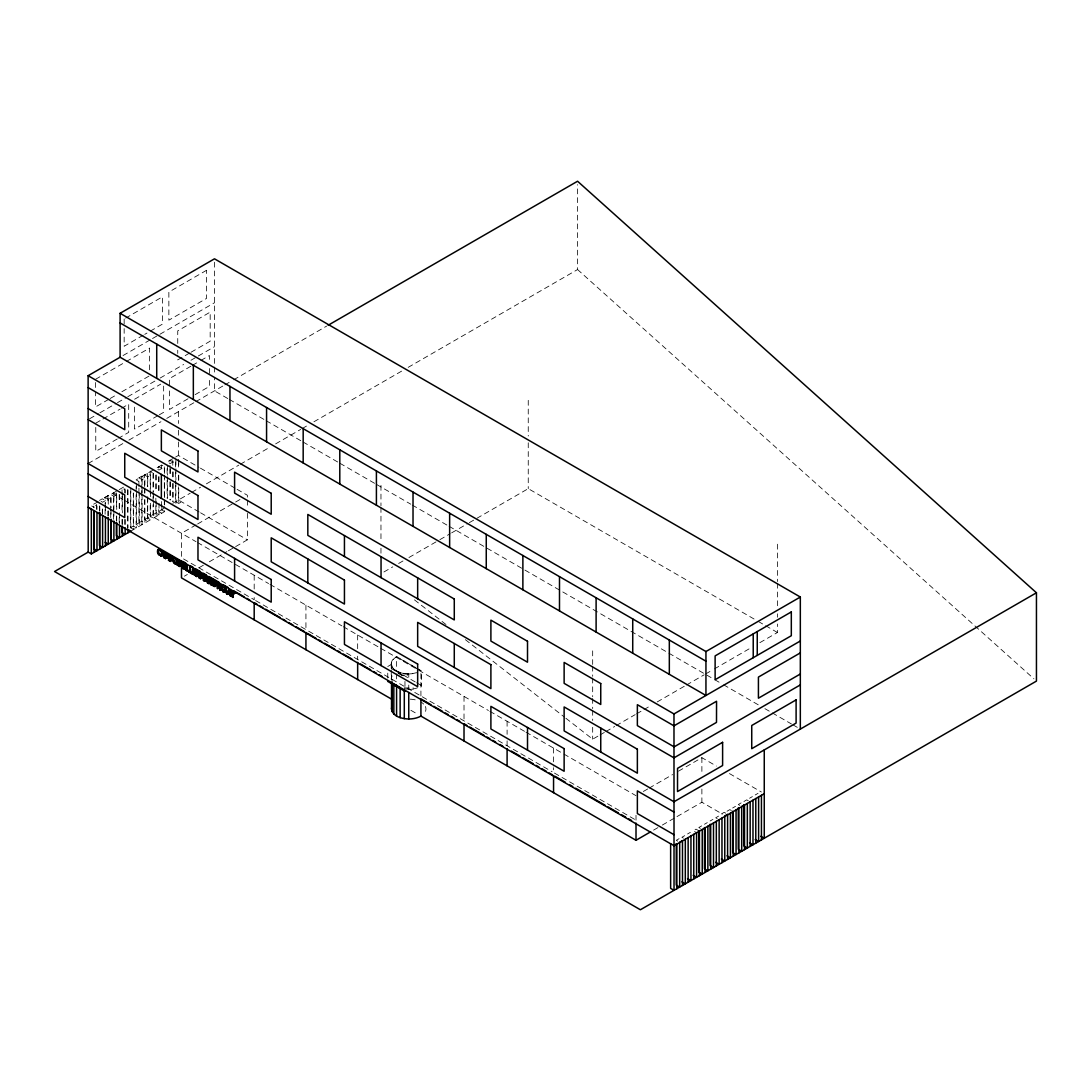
<?xml version="1.0" encoding="UTF-8"?>
<svg xmlns="http://www.w3.org/2000/svg" width="1091" height="1091" viewBox="0 0 1091 1091"><rect width="100%" height="100%" fill="white"/><g stroke="black" fill="none" stroke-linecap="round" stroke-linejoin="round"><path stroke-width="0.75" stroke-dasharray="5 3.75" d="M415.535 667.474L396.551 656.523L393.592 658.746A17.511 10.105 0 0 0 396.374 670.951A17.511 10.105 0 0 0 417.512 672.561M125.629 318.108L162.382 296.888L162.382 324.163L144.735 334.351M143.276 335.196L124.156 346.242L124.156 328.582M123.051 355.543L151.076 339.356M152.549 338.51L158.44 335.101M159.927 334.255L214.491 302.752M95.585 379.259L124.797 362.389M126.256 361.544L149.617 348.056L149.617 372.467M108.732 399.333L95.585 406.916L95.585 392.269M110.191 398.488L116.028 395.119M121.878 391.751L149.617 375.727M189.534 353.102L177.738 359.921L177.738 355.08M191.007 352.257L210.181 341.183L210.181 312.135L177.738 330.873L177.738 343.788M89.598 418.767L98.408 413.68M99.881 412.834L116.041 403.506M117.514 402.647L126.324 397.56M127.797 396.715L158.659 378.904M160.118 378.059L183.629 364.476M190.98 360.235L196.857 356.852M198.317 355.993L214.491 346.665M190.87 366.235L169.46 378.591L169.46 386.719M192.302 365.403L199.435 361.285M200.867 360.466L209.431 355.516L209.431 362.021M134.616 399.224L160.745 384.127M95.763 423.158L101.49 419.858M102.922 419.026L120.105 409.098M121.537 408.279L128.697 404.147L128.697 432.363L118.674 438.146M117.242 438.977L95.763 451.374L95.763 426.472M157.854 415.657L134.616 429.077L134.616 405.852M159.3 414.825L163.65 412.303L163.65 382.45M188.02 398.774L169.46 409.48L169.46 388.355M195.153 394.642L209.431 386.405L209.431 376.654M166.759 418.385L194.28 402.524M195.725 401.693L223.341 385.75M224.814 384.905L232.192 380.636M233.665 379.791L326.659 326.1M99.472 500.442L102.295 498.819L105.432 500.633L105.432 503.974M105.104 507.67L105.104 497.401L107.927 495.778L111.064 497.591L111.064 507.574M138.939 486.491L138.939 477.858L141.762 476.221L144.898 478.035L144.898 486.368M150.217 493.173L150.217 471.38L153.04 469.757M98.054 501.833L91.017 505.583L94.153 507.397M116.382 491.25L102.295 498.819M119.205 489.627L124.838 486.368L124.838 492.968M153.04 470.098L136.116 479.863L139.266 481.676M161.495 465.202L155.849 468.462L159 470.071L161.823 468.448L161.823 471.762M172.773 458.697L167.128 461.957L170.278 463.552L173.101 461.929L173.101 465.243M175.596 457.074L178.406 455.438L198.944 467.303M144.585 486.559L144.585 475.021L147.394 473.399L150.544 475.212L150.544 490.05M105.432 500.633L102.609 502.255L100.522 501.042M105.104 497.401L108.254 499.214L111.064 497.591M138.939 477.858L142.089 479.672L144.898 478.035M110.75 511.011L110.75 494.428L113.887 496.241L116.71 494.605L116.71 509.497M144.585 475.021L147.721 476.835L150.544 475.212M130.484 491.373L130.484 527.689L164.318 508.147L164.318 478.431M172.773 503.265L190.189 493.214M191.661 492.355L200.499 487.254M206.39 483.859L238.793 465.148M240.265 464.302L269.736 447.283M275.628 443.887L300.666 429.431M302.139 428.586L308.03 425.176M313.922 421.781L402.293 370.749M408.184 367.353L577.562 269.559L577.562 184.638M130.811 531.126L164.632 511.597L164.632 506.619M175.596 485.127L175.596 501.642L178.733 503.456L181.556 501.833M196.135 524.839L181.488 533.281L181.488 557.76L254.189 599.723L254.189 596.463M197.594 523.994L234.197 502.856M235.656 502.01L240.047 499.473M184.42 576.171L187.352 574.48M199.053 567.715L203.444 565.179M209.308 561.797L226.873 551.651M228.333 550.805L234.197 547.437M235.656 546.591L247.371 539.827L247.371 510.111M383.909 571.984L392.746 566.87M398.638 563.474L403.056 560.924M408.948 557.515L438.405 540.509M439.878 539.663L450.188 533.717M451.66 532.858L467.862 523.503M469.335 522.657L528.249 488.645L756.799 620.588M387.755 666.519L391.533 664.337A17.211 9.942 0 0 0 395.569 670.72M408.757 677.361L408.757 674.279L404.966 676.461L389.187 667.351M565.874 718.233L592.672 739.18L598.536 735.798M600.009 734.952L604.4 732.416M605.873 731.57L614.669 726.483M616.129 725.638L635.194 714.632M636.667 713.787L642.531 710.405M643.99 709.545L651.327 705.318M657.191 701.936L685.053 685.844M686.525 684.998L704.118 674.838M705.591 673.993L712.914 669.765M714.387 668.919L751.044 647.754M759.841 642.667L777.433 632.507L777.433 624.011M643.335 791.48L647.727 788.943M649.186 788.097L672.601 774.569M678.466 771.187L701.881 757.672L716.392 766.046M653.577 830.128L660.901 825.901M662.36 825.055L675.534 817.445M676.993 816.6L701.881 802.24L722.528 814.159M721.383 813.954L724.206 812.318L727.602 814.281M679.093 838.679L676.27 840.302L679.679 842.266M741.116 802.908L738.293 804.544L741.703 806.508M684.725 835.651L681.916 837.274L685.312 839.238M687.548 833.988L690.371 832.351M701.649 825.901L698.826 827.523L702.236 829.487M704.459 824.264L707.282 822.641M710.105 821.005L712.928 819.382M718.56 816.123L715.737 817.759L719.146 819.723M727.015 811.24L729.838 809.617L733.247 811.581M732.661 807.995L735.484 806.358M743.939 801.476L746.749 799.853L750.158 801.817M749.572 798.23L752.395 796.594M755.217 794.971L758.027 793.334M88.126 463.511L123.078 443.451M128.902 440.109L160.936 421.726M404.297 687.794L408.757 688.135A17.211 9.942 0 0 0 413.203 687.794M404.297 688.898L408.757 689.239A17.211 9.942 0 0 0 417.362 687.903M758.272 621.447L764.164 624.843M765.637 625.702L777.433 632.507M227.76 398.529L214.491 390.864L214.491 377.268M229.246 399.388L264.663 419.83M266.136 420.69L301.552 441.132M303.025 441.991L338.442 462.434M339.915 463.28L375.331 483.736M376.804 484.581L410.748 504.178M412.221 505.038L447.637 525.48M449.124 526.326L713.269 678.834M714.741 679.693L722.119 683.948M723.592 684.793L759.009 705.25M764.914 708.659L770.819 712.068M772.292 712.914L791.48 723.988M792.952 724.847L797.371 727.397M200.417 468.148L235.629 488.482M237.102 489.327L247.371 495.259L247.371 498.56M729.443 773.574L761.354 791.998M173.101 461.929L169.951 460.116L169.951 466.934M161.823 468.448L158.672 466.634L158.672 470.139M150.217 471.38L152.317 472.594M199.108 511.965L178.406 500.005L178.406 486.804M200.567 512.797L247.371 539.827M161.495 509.783L164.632 511.597M116.71 494.605L113.559 492.791L113.559 512.688M699.413 831.11L696.003 829.146L693.194 830.783L696.59 832.747M416.994 668.319L421.371 670.842L421.371 686.334M112.537 493.473L122.806 499.405M124.279 500.251L196.025 541.682M197.485 542.513L268.563 583.549M269.995 584.381L341.851 625.866M343.283 626.698L379.273 647.481M380.718 648.313L488.427 710.5M489.859 711.318L524.526 731.338M525.971 732.17L636.012 795.694M415.194 681.916L396.579 671.17L396.551 656.523M416.626 682.748L420.921 685.23A17.211 9.942 0 0 1 417.362 686.812M398.01 672.861L403.847 676.229M398.01 673.092L403.738 676.406M130.484 527.689L133.62 529.503L133.62 493.023M255.621 600.555L552.101 771.732M634.539 819.314L553.56 772.564L553.56 767.669M410.898 710.309L418.058 714.441M414.457 599.859L446.614 625.007M465.38 639.667L564.538 717.182M577.562 269.559L1033.913 678.82M392.119 680.77L391.533 678.207A17.211 9.942 0 0 1 392.119 675.629M777.433 544.191L777.433 581.558M777.433 583.249L777.433 607.032M777.433 613.824L777.433 617.22M701.881 757.672L701.881 774.174M701.881 789.038L701.881 802.24M636.012 815.277L636.012 820.173M592.672 650.863L592.672 664.46M592.672 666.151L592.672 676.338M592.672 678.043L592.672 696.726M592.672 698.417L592.672 708.618M592.672 710.309L592.672 720.496M592.672 727.288L592.672 739.18M553.56 748.099L553.56 766.046M528.249 400.329L528.249 435.991M528.249 442.782L528.249 488.645M507.097 721.274L507.097 734.325M507.097 740.844L507.097 745.739M464.016 696.399L464.016 720.865M420.921 695.99L420.921 670.829L396.579 656.782A17.211 9.942 0 0 0 394.656 669.506A17.211 9.942 0 0 0 416.026 672.806M408.757 685.053L408.757 689.239M404.966 681.425L404.966 688.039M396.579 673.883L396.579 681.93M391.533 663.805L391.533 668.96M391.533 675.124L391.533 679.298A17.211 9.942 0 0 1 392.119 676.72M391.246 663.805L391.246 668.456M391.246 669.997L391.246 679.298A17.511 10.105 0 0 1 391.833 676.679M387.755 673.147L387.755 678.097M380.964 485.359L380.964 505.747M380.964 507.438L380.964 541.409M380.964 548.2L380.964 553.301M357.657 634.989L357.657 649.677M357.657 656.196L357.657 659.455M305.93 605.137L305.93 629.602M254.189 575.257L254.189 589.945M247.371 500.21L247.371 508.461M214.491 262.181L214.491 365.362M214.491 367.067L214.491 375.563M209.431 368.526L209.431 375.031M178.733 460.047L178.733 468.394M178.733 475.076L178.733 481.745M178.733 488.427L178.733 503.456M178.406 411.689L178.406 423.472M178.406 430.209L178.406 440.3M178.406 441.978L178.406 462.038M178.406 463.702L178.406 467.003M178.406 475.253L178.406 485.154M177.738 350.238L177.738 353.457M175.91 460.007L175.91 480.04M175.91 481.704L175.91 503.415M175.596 462.025L175.596 470.276M175.596 471.926L175.596 483.477M173.101 471.871L173.101 476.849M173.101 483.49L173.101 501.737M172.773 460.347L172.773 465.298M172.773 471.898L172.773 476.862M172.773 483.463L172.773 501.615M170.278 468.53L170.278 475.158M170.278 481.799L170.278 500.046M169.951 468.585L169.951 475.185M169.951 481.786L169.951 499.937M167.455 465.189L167.455 475.13M167.455 476.794L167.455 498.355M167.128 468.557L167.128 478.458M167.128 480.108L167.128 498.273M164.632 473.439L164.632 466.812L161.495 464.998L161.495 471.817M164.632 475.103L164.632 504.956M164.318 466.88L164.318 476.781M161.823 504.928L161.823 513.22L158.672 511.406L158.672 508.106M161.495 501.519L161.495 506.483M159 476.712L159 493.296M159 503.237L159 514.843L155.849 513.029L155.849 504.778M158.672 476.74L158.672 493.241M156.177 474.899L156.177 491.536M156.177 501.505L156.177 516.479L153.04 514.666L153.04 504.751M155.849 475.062L155.849 491.577M155.849 498.178L155.849 503.128M153.354 473.208L153.354 491.495M153.354 493.159L153.354 499.814M153.354 501.478L153.354 518.102L150.217 516.288L150.217 503.087M153.04 473.399L153.04 494.85M153.04 496.5L153.04 503.101M150.544 491.7L150.544 496.65M150.544 503.237L150.544 519.725L147.394 517.911L147.394 496.473M147.721 476.835L147.721 486.736M147.721 496.623L147.721 521.362L144.585 519.548L144.585 499.76M147.394 473.399L147.394 486.586M144.898 488.032L144.898 493.023M144.898 499.678L144.898 522.984L141.762 521.171L141.762 489.804M144.585 488.209L144.585 493.159M142.089 479.672L142.089 486.327M142.089 487.991L142.089 492.982M142.089 494.646L142.089 524.621L138.939 522.794L138.939 494.741M141.762 476.221L141.762 488.154M139.266 493.227L139.266 526.244L136.116 524.43L136.116 493.064M138.939 488.141L138.939 493.091M136.443 483.299L136.443 489.9M136.443 491.55L136.443 527.867L133.307 526.053L133.307 493.037M136.116 486.463L136.116 491.414M130.811 488.018L130.811 527.812M127.988 489.832L127.988 527.799M127.661 489.695L127.661 529.312M125.165 493.118L125.165 489.804L122.028 487.991L122.028 494.605M125.165 519.521L125.165 524.471M124.838 519.384L124.838 524.335M124.156 318.954L124.156 326.986M122.342 493.091L122.342 512.893M122.342 519.507L122.342 524.457M122.028 496.255L122.028 512.756M122.028 519.357L122.028 524.307M119.533 494.714L119.533 511.229M119.533 512.879L119.533 524.43M119.205 494.578L119.205 511.079M119.205 517.693L119.205 524.294M116.71 516.111L116.71 521.075M116.382 492.9L116.382 509.415M116.382 516.016L116.382 520.966M113.887 496.241L113.887 509.47M113.887 511.12L113.887 519.398M113.559 514.338L113.559 519.289M111.064 509.238L111.064 517.557M110.75 512.661L110.75 517.611M108.254 499.214L108.254 504.206M108.254 510.861L108.254 517.516M107.927 495.778L107.927 504.383M107.927 510.997L107.927 517.598M105.432 505.638L105.432 514.011M105.104 509.32L105.104 514.27M102.609 508.938L102.609 513.956M102.295 509.292L102.295 514.243M99.799 506.129L99.799 511.079M99.472 505.965L99.472 510.929M96.976 509.415L96.976 506.115L93.826 504.301L93.826 507.601M96.649 504.315L96.649 509.265M95.585 382.505L95.585 390.646M408.757 674.279A17.211 9.942 0 0 1 396.579 671.36M413.284 689.062A17.511 10.105 0 0 1 404.215 689.062M425.381 706.491A17.211 9.942 0 0 1 423.663 714.032M410.243 699.167A17.211 9.942 0 0 1 417.362 700.463M420.921 702.031A17.211 9.942 0 0 1 423.663 704.09M206.526 270.309L168.86 292.061L168.86 320.168L206.526 298.416L206.526 270.309"/><path stroke-width="1.5" d="M760.85 836.279L764.259 838.243L764.259 749.926L1036.45 592.781L577.562 181.242L328.132 325.254M176.483 562.274C176.428 567.756 170.632 560.051 173.224 557.774L174.396 557.787C172.228 561.715 178.338 567.17 176.483 558.987L175.91 559.315C177.56 567.715 171.423 561.592 173.796 557.433M161.4 556.178L162.382 554.623L161.973 555.851L160.786 555.824L162.886 551.132L165.164 557.692L163.95 557.665L163.541 555.96L161.809 554.951M204.835 581.271L205.831 579.703L205.408 580.93L204.235 580.917L206.335 576.225L208.613 582.785L207.399 582.744L206.99 581.039L205.258 580.044M223.764 592.195L224.746 590.626L223.764 592.195L220.368 588.144L220.368 590.231L220.368 588.144M227.501 594.35L228.496 592.795L227.501 594.35L224.173 590.967M163.541 555.96L161.973 554.46L163.241 552.06L163.95 554.937L162.668 552.387M206.117 577.466L207.399 580.017L206.69 577.139L205.422 579.539L206.99 581.039M228.074 594.022L224.337 590.463L225.605 588.063L226.314 590.94L225.032 588.39M224.337 590.463L225.605 588.063M227.924 593.122L229.656 594.131L230.065 595.822L231.278 595.863L230.228 593.79L228.087 592.631L228.783 590.558L230.065 593.109L229.355 590.231M160.786 555.824L162.886 551.132M204.235 580.917L206.335 576.225M224.678 587.476L227.528 593.709L225.251 587.149L223.15 591.84L223.86 591.581L221.664 588.69L223.287 591.908M223.723 591.499L225.251 587.149M226.901 593.995L229.001 589.304L231.278 595.863M227.474 593.668L228.496 590.763M166.159 555.264L165.587 558.606L165.027 553.028L166.978 557.078L168.082 554.801L169.487 554.951L168.914 560.529L168.314 555.66L169.487 554.951M166.978 557.078L168.655 554.46M199.912 578.421L201.044 578.407L199.912 578.421L199.912 573.17L201.862 577.221L202.967 574.93L204.372 575.093L204.372 580.33L203.199 580.317L203.772 575.462L204.372 580.33M201.862 577.221L203.54 574.602M165.587 554.078L167.128 558.047L168.314 555.66M167.128 558.047L168.887 555.319M200.471 578.748L200.471 574.221L202.012 578.189L203.199 575.803M202.012 578.189L203.772 575.462M120.105 313.294L705.945 651.532L705.945 695.472L120.105 357.234L120.105 313.294L214.491 258.812L800.33 597.036L800.33 729.102M128.711 529.912L130.811 531.126L91.33 553.914L88.194 552.101L88.126 375.699L120.105 357.234M91.33 553.914L91.33 509.033L670.638 843.793M91.276 509.374L88.126 507.247L91.33 509.033M88.194 552.101L54.55 571.52L640.39 909.758L1036.45 681.098L1036.45 592.781M160.718 550.887C156.927 544.668 156.981 556.315 161.291 555.101C156.49 557.31 156.095 545.432 160.718 550.887C157.922 547.873 156.027 554.201 161.291 555.101M160.663 551.705L161.291 550.56M162.314 551.473L163.636 551.569M161.973 554.46L163.95 554.937M165.027 553.028L166.418 553.178L167.55 556.751M163.95 557.665L165.164 557.692M165.027 558.278L166.159 558.265M169.841 555.81L170.414 555.483C173.605 555.633 174.328 562.015 170.441 558.851C173.619 560.16 172.828 556.042 169.841 555.81L170.441 561.401L170.441 559.451C173.578 562.124 172.992 555.701 170.441 556.765L172.051 558.442L170.851 559.097M166.759 557.842L167.7 557.719M168.314 560.174L169.487 560.188M174.396 557.787L173.224 557.774M169.841 561.06L171.014 561.074M173.796 560.706C173.619 565.138 179.783 564.674 177.083 559.328L175.91 559.315M180.642 561.633L180.015 562.765L180.642 561.633L178.679 560.269A2.046 1.186 60 0 0 177.997 560.419L179.238 563.515M179.333 563.72L180.233 565.574L179.592 566.515L177.151 564.961L177.765 563.788C183.506 569.297 174.655 557.869 180.015 562.765M177.151 564.961L177.765 563.788M182.811 568.547L183.984 567.947L186.22 569.857L182.811 568.547L183.383 562.97L186.22 564.606L185.647 565.561L183.411 564.265L186.07 567.197L183.411 566.324L186.07 567.197M183.984 565.37L186.07 566.584M186.22 564.606L185.647 565.561M187.488 569.966L186.888 564.988L186.316 570.566L189.52 571.752L187.488 569.966L186.316 570.566M187.488 565.343L182.811 563.297M192.057 573.88L189.425 572.366L189.998 566.788L190.598 571.766L192.63 573.552L189.998 572.025L189.998 566.788M186.22 569.229L185.647 570.184M190.598 567.129L189.425 567.115M192.534 568.916L195.944 570.225L196.639 576.525L197.212 573.525C201.985 575.012 193.98 567.429 192.534 568.916L192.534 574.152L195.944 575.462L193.107 573.825M189.52 571.139L188.948 572.093M189.425 572.366L190.598 571.766M198.507 574.657L199.544 578.216L197.935 574.998C200.989 574.589 198.63 570.825 196.612 570.607L195.371 571.166L193.134 569.884L193.134 571.316L195.794 572.189L195.221 573.143L193.134 571.943L193.134 573.88M195.944 570.225L195.371 571.166M192.534 574.152L193.707 573.552L195.944 574.848L195.371 575.789M193.134 571.316L195.794 572.189M197.935 574.998L198.835 573.607L197.198 571.616L198.18 574.125L196.639 574.439L199.544 578.216M199.912 573.17L201.303 573.32L202.435 576.894M197.321 574.848L200.117 577.875M196.039 576.184L197.212 576.198M202.967 574.93L204.372 575.093M201.644 577.971L202.585 577.862M205.763 576.553L207.085 576.648M208.463 578.121L209.895 578.285L211.149 583.821L208.463 578.121L209.036 583.685L209.608 580.344M211.149 583.821L211.722 579.335L212.418 585.322C218.064 589.263 213.127 583.03 213.263 580.78A2.046 1.186 60 0 1 213.931 580.63C219.155 584.08 211.463 579.689 214.709 583.344C219.305 586.917 211.654 587.094 213.031 584.149L215.186 585.826L214.6 584.08M212.295 579.662L211.149 579.662M207.399 582.744L208.613 582.785M208.463 583.358L209.608 583.358M211.04 584.844L212.295 584.899L211.04 584.844L209.036 579.157M222.237 588.363L223.123 587.858L222.659 585.922L218.35 583.78L217.777 588.731L217.75 583.44L215.65 582.88L216.223 581.926L215.282 583.126L215.895 581.98M212.418 585.322L213.031 584.149M216.223 581.926L219.877 584.04L219.305 584.994M220.368 585.581L220.368 587.558L220.368 585.581L221.978 587.394L220.368 587.558M217.177 583.767L217.177 588.39L218.35 588.404M221.064 588.54L224.337 591.854M220.368 590.231L219.768 589.876L220.941 589.904M228.428 589.645L229.751 589.74M228.087 592.631L230.065 593.109M230.665 590.927L234.892 592.713L234.32 593.668L232.792 592.781L232.792 597.404L232.192 592.427L230.665 590.927L234.892 593.327M230.665 591.554L231.237 590.599M232.192 592.427L232.792 597.404M234.892 592.713L234.32 593.668M232.192 597.063L233.365 597.077M705.945 651.532L800.33 597.036M88.126 375.699L673.979 713.937L800.33 640.99M800.33 652.882L758.422 677.088L758.422 698.199L800.33 674.006M673.979 746.953L716.501 722.392L716.555 701.254L673.979 725.842L637.362 704.691L637.362 725.624L673.979 746.776M800.33 684.903L673.979 757.85L88.126 419.612M391.533 682.598L391.533 709.068C392.719 716.787 402.156 718.833 408.757 718.996A17.211 9.942 0 0 0 420.921 716.091L636.012 840.275L650.645 831.819M673.979 713.937L674.033 890.338L670.638 888.374L670.638 843.629L674.033 845.757L676.856 843.97L676.856 888.701M674.033 845.757L764.259 793.675M764.259 749.926L673.979 801.749L88.126 463.511M161.236 554.242C157.172 555.278 158.277 546.223 161.291 551.405M221.664 588.69L222.578 587.299L220.941 585.308M120.105 322.963L705.945 661.201M88.126 387.605L124.742 408.743L124.742 429.677L88.126 408.539M755.217 839.538L758.613 841.502L758.613 796.935M749.572 842.798L752.981 844.761L752.981 800.194M88.126 473.808L124.742 494.946L124.742 517.584L88.126 496.446M673.979 812.045L637.362 790.907L637.362 813.545L673.979 834.683M727.015 855.808L730.425 857.785L730.425 813.204M721.383 859.067L724.779 861.031L724.779 815.918L727.602 814.281L727.602 859.408M715.737 862.326L719.146 864.29L719.146 819.723M182.947 561.497L185.852 563.174M190.216 565.697L193.121 567.375M196.025 569.052L200.389 571.561M203.294 573.252L206.213 574.93M209.117 576.607L219.291 582.485M223.655 584.994L228.019 587.517M233.829 590.872L244.016 596.75M246.921 598.427L249.825 600.105M257.067 604.291L254.189 602.627L254.189 619.824M259.931 605.941L262.808 607.605M265.686 609.269L280.06 617.561M282.937 619.224L285.801 620.874M288.679 622.538L292.988 625.034M295.866 626.684L304.498 631.675M307.362 633.326L315.981 638.303M318.858 639.967L321.736 641.617M324.613 643.281L334.664 649.09M337.542 650.741L340.406 652.404M343.283 654.068L351.902 659.046M360.535 664.024L370.626 669.847M373.517 671.51L376.395 673.174M379.273 674.852L382.164 676.515M430.972 704.691L420.921 698.895L420.921 716.091M433.85 706.354L442.469 711.332M445.333 712.982L448.21 714.646M451.088 716.296L453.951 717.96M456.829 719.624L459.706 721.274M466.88 725.42L464.016 723.769L464.016 740.966M469.757 727.083L484.118 735.375M486.995 737.039L489.859 738.689M492.737 740.353L495.614 742.003M499.91 744.498L502.787 746.149M511.447 751.153L520.162 756.186M523.066 757.863L533.226 763.727M536.131 765.405L539.036 767.082M541.941 768.76L546.291 771.269M549.196 772.946L552.101 774.624M555.033 776.315L565.329 782.261M569.747 784.811L572.693 786.516M575.639 788.22L605.096 805.213M608.028 806.917L618.338 812.863M621.284 814.568L625.702 817.118M628.648 818.823L631.594 820.514M387.755 681.411L404.966 691.353M168.082 554.801L168.914 555.278L168.914 560.529M215.65 582.267C216.959 580.862 225.932 588.567 220.941 587.231M180.642 562.465C175.201 557.283 184.652 570.32 177.724 564.633M195.794 572.816L193.707 571.602L193.707 573.552M197.212 574.111L197.894 574.507M220.941 587.817L221.637 588.213M224.91 590.136L226.314 590.94M160.663 554.569L160.718 555.428M177.151 564.088C181.952 568.029 176.933 562.929 177.424 560.76A2.046 1.186 60 0 1 178.106 560.597L180.056 561.96M183.383 568.206L186.22 569.857M189.52 571.752L186.888 570.238L186.888 564.988M392.255 699.536L181.488 577.862L181.488 560.651M693.194 875.35L696.59 877.314L696.59 832.747M105.104 542.336L108.254 544.15L108.254 517.516M687.548 878.596L690.958 880.56L690.958 835.951M681.916 881.855L685.312 883.819L685.312 839.252M214.504 583.876L213.645 583.085M212.99 584.994C217.532 587.79 211.559 583.003 212.69 581.121A2.046 1.186 60 0 1 213.359 580.957L215.322 582.321M215.282 583.126L213.631 581.667L213.318 582.608M210.113 580.248L211.109 583.099M201.44 575.148L202.217 577.644M166.555 555.005L167.332 557.501M229.178 590.067L230.706 596.191M206.513 576.989L208.04 583.112M163.064 551.896L164.591 558.033M761.436 795.298L761.436 839.879M757.249 631.58L757.249 655.391M755.79 798.557L755.79 843.125M753.226 633.912L753.226 657.723M750.158 801.817L750.158 846.384M747.335 803.44L747.335 848.007L743.939 846.043L743.939 804.776M744.512 849.644L744.512 804.872L741.703 806.508L741.703 851.266L738.293 849.303L738.293 807.858M738.88 808.322L738.88 852.889M736.057 809.958L736.057 854.526L732.661 852.562L732.661 811.295M733.247 811.581L733.247 856.149M721.969 818.086L721.969 862.667M716.323 821.346L716.323 865.913M713.5 822.982L713.5 867.55L710.105 865.586L710.105 824.319M710.691 824.605L710.691 869.172M707.868 826.228L707.868 870.795L704.459 868.831L704.459 827.564M705.045 827.864L705.045 872.432M702.236 829.487L702.236 874.055L698.826 872.091L698.826 830.824M699.413 831.11L699.413 875.678M693.767 834.315L693.767 878.937M688.135 837.629L688.135 882.196M682.489 885.456L682.489 840.643L679.679 842.266L679.679 887.078L676.27 885.115L676.27 843.616M669.329 640.062L669.329 674.333M636.012 823.064L636.012 840.275M632.725 618.924L632.725 653.195M600.746 728.079L600.746 752.04M596.109 597.786L596.109 632.057M559.492 576.648L559.492 610.919M553.56 775.469L553.56 792.666M527.512 727.492L527.512 750.117M522.875 555.496L522.875 589.781M507.097 748.644L507.097 765.841M486.259 534.358L486.259 568.629M454.279 643.513L454.279 667.474M449.642 513.22L449.642 547.491M417.662 577.862L417.662 598.795M413.025 492.082L413.025 526.353M408.757 692.54L408.757 718.996M404.297 690.548L404.297 718.655M400.138 717.673L400.138 687.903L393.837 684.262L393.837 714.032M396.579 685.23L396.579 716.091M392.119 681.875L392.119 711.632M381.045 556.724L381.045 577.657M381.045 642.926L381.045 665.565M376.409 470.944L376.409 505.215M357.657 662.36L357.657 679.557M344.442 535.586L344.442 556.519M339.792 449.806L339.792 484.077M307.826 558.96L307.826 582.921M305.93 632.494L305.93 649.704M303.175 428.668L303.175 462.939M266.572 407.529L266.572 441.8M234.592 558.374L234.592 580.998M229.956 386.391L229.956 420.662M219.877 584.04L219.768 589.876M211.722 579.335L211.722 585.24M209.036 577.78L209.036 583.685M203.799 575.421L203.799 580.671M197.212 571.548L197.212 573.525M196.612 570.607L196.639 576.525M193.707 569.543L193.707 570.988M193.339 365.24L193.339 399.524M183.984 565.997L183.984 567.947M183.383 562.97L183.411 568.275M171.014 556.424L171.014 558.524M170.414 555.483L170.441 561.401M165.6 552.701L165.587 558.606M161.359 474.408L161.359 498.369M156.722 344.101L156.722 378.372M127.988 529.449L127.988 532.749M125.165 527.771L125.165 534.385L122.028 532.572L122.028 527.608M122.342 526.107L122.342 536.008M119.533 526.08L119.533 537.631L116.382 535.817L116.382 524.266M116.71 522.725L116.71 539.268M113.887 521.048L113.887 540.891L110.75 539.077L110.75 520.925M111.064 519.221L111.064 542.513M105.432 517.352L105.432 545.773M102.609 515.634L102.609 547.396L99.472 545.582L99.472 512.579M99.799 512.729L99.799 549.032M96.976 512.715L96.976 550.655L93.826 548.841L93.826 510.902M94.153 510.724L94.153 552.291M391.533 709.068A17.211 9.942 0 0 1 392.119 706.491M400.002 688.053A17.511 10.105 0 0 1 393.592 684.357M791.316 611.915L715.123 655.896L715.123 679.707L791.316 635.726L791.316 611.915M722.61 742.316L677.525 768.35L677.525 791.548L722.61 765.514L722.61 742.316M796.103 699.89L751.74 725.501L751.74 748.699L796.103 723.088L796.103 699.89M197.976 451.019L161.359 429.881L161.359 450.815L197.976 471.953L197.976 451.019M271.209 493.296L234.592 472.158L234.592 493.091L271.209 514.229L271.209 493.296M454.279 599L307.826 514.434L307.826 535.367L454.279 619.933L454.279 599M527.512 641.276L490.895 620.138L490.895 641.072L527.512 662.21L527.512 641.276M600.746 683.552L564.129 662.414L564.129 683.348L600.746 704.486L600.746 683.552M197.976 495.546L124.742 453.256L124.742 477.217L197.976 519.507L197.976 495.546M344.442 580.098L271.209 537.822L271.209 561.783L344.442 604.059L344.442 580.098M490.895 664.664L417.662 622.375L417.662 646.336L490.895 688.626L490.895 664.664M637.362 749.217L564.129 706.941L564.129 730.902L637.362 773.178L637.362 749.217M271.209 579.512L197.976 537.236L197.976 559.86L271.209 602.137L271.209 579.512M417.662 664.064L344.442 621.788L344.442 644.426L417.662 686.703L417.662 664.064M564.129 748.631L490.895 706.354L490.895 728.979L564.129 771.255L564.129 748.631"/></g></svg>
